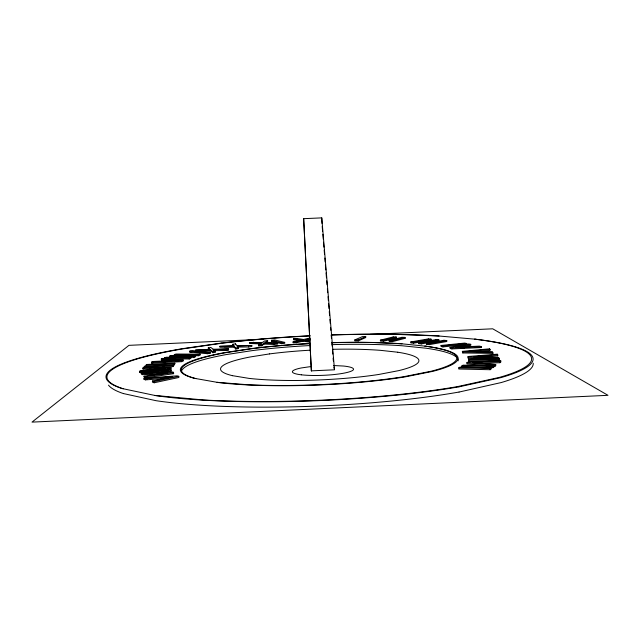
<?xml version="1.0" encoding="UTF-8"?>
<svg xmlns="http://www.w3.org/2000/svg" width="640" height="640" viewBox="0 0 640 640"><rect width="100%" height="100%" fill="white"/><g stroke="black" fill="none" stroke-linecap="round" stroke-linejoin="round"><path stroke-width="0.96" d="M162.832 370.216L170.592 369.448L171.048 367.76L143.56 367.432L142.992 367.992L143.048 369.064L158.728 369.264M172.96 366.608L173.424 364.928L172.96 366.608L149.184 367.68M144.232 367.904L144.168 366.84L144.808 366.208L174.408 364.872L174.864 363.208L146.568 364.48L146.008 366.144M170.592 369.448L171.048 367.76M174.408 364.872L174.864 363.208M142.992 367.992L165.528 368.272L140.152 370.776L139.472 371.432L139.536 372.528L140.216 371.864M143.048 369.064L143.56 367.432M266.344 342.568L267.672 341.6L267.624 340.688L264.584 340.992L262.408 342.504L249.44 342.544L249.488 343.464L261.48 343.96M267.624 340.688L264.976 342.608L277.632 343.112L277.68 344.048L273.8 344.456L264.016 344.064L261.752 345.712L258.592 346.04L258.544 345.096L261.44 343.024L249.44 342.544M258.544 345.096L261.704 344.768L263.968 343.136L277.632 343.112M490.136 369.712L491.16 368.984L491.12 367.8L459.912 367.136L458.776 367.848L458.816 369.024L490.136 369.712L490.104 368.528L491.12 367.8M492.984 367.672L493.976 366.96L493.944 365.792L463.056 365.16L461.944 365.856L461.984 367.016L492.984 367.672L492.944 366.504L493.944 365.792M492.016 366.04L494.912 366.288L495.776 365.672L495.736 364.512L472.792 362.568L499.856 361.576L500.792 360.904L500.824 362.04L499.888 362.712L479.592 363.464M489.12 365.792L466.912 363.888L466.88 362.752L494.88 365.12L495.736 364.512M461.984 367.016L463.096 366.312M466.88 362.752L467.888 362.112L500.792 360.904M358.248 340.888L365.768 337.544L365.728 336.624L362.384 336.616L354.8 339.928L354.832 340.872L358.248 340.888L358.208 339.944L365.728 336.624M161.32 358.88L177.88 360.28L153.512 361.456L151.656 362.072L151.712 363.104L181.568 361.656L183.216 361.08L183.16 360.056L162.888 358.368L161.32 358.88L161.376 359.896L170.144 360.64M166.592 358.832L189.224 358.976L190.912 358.384L190.856 357.376L189.168 357.96L164.568 357.808L164.624 358.816M164.568 357.808L166.328 357.232L193.936 357.328L195.584 356.752L195.528 355.752L193.88 356.32L169.488 356.192L169.544 357.184M169.488 356.192L171.216 355.616L198.544 355.712L200.16 355.144L200.112 354.152L176 354.04L174.304 354.6L174.36 355.584M151.656 362.072L181.512 360.632L183.16 360.056M174.304 354.6L198.488 354.72L200.112 354.152M151.712 363.104L153.576 362.488M161.376 359.896L162.944 359.376M392.368 341.64L405.056 338.352L405.024 337.416L401.904 337.288L389.176 340.552L389.216 341.504L392.368 341.64L392.336 340.688L405.024 337.416M383.536 341.248L396.328 337.984L396.296 337.056L393.216 336.928L380.384 340.168L380.416 341.112L383.536 341.248L383.504 340.304L396.296 337.056M296.464 342.736L303.024 341.168L309.424 342.152L309.384 341.224L302.984 340.24L296.424 341.8L293.048 341.952L293.088 342.888L296.464 342.736L296.424 341.8M307.28 340.216L310.184 339.512M293.048 341.952L301.352 339.984L293.616 338.776L293.656 339.688L300.424 340.752M310.144 338.6L305.296 339.76L309.904 340.464M309.784 338.056L303.632 339.496L297.712 338.592L293.616 338.776M459.072 392.056L501.136 382.576A210.44 33.256 -2.4 0 0 533.216 363.224M458.904 386.864L501 377.592A210.52 32.328 -2.4 0 0 475.656 339.232M144 378.248L145.4 378.712L172.688 376.744L152.416 381.04L152.488 382.208L154.16 382.768L178.848 377.48L178.784 376.336L177.16 375.848L144 378.248L144.064 379.392L145.472 379.864L166.904 378.312M152.416 381.04L154.088 381.6L178.784 376.336M432.552 371.408L404.944 376.92A139.04 21.048 -2.5 0 1 218.144 382.504M461.208 347.176L470.768 345.344L470.736 344.344L468.768 343.928L450.04 347.472L450.08 348.488L451.904 348.904L481.16 347.536L481.128 346.504L479.336 346.136L455.432 347.248L470.736 344.344M207.408 353.704L210.2 353.2L210.144 352.224L192.568 350.64L189.776 351.128L189.832 352.096L207.408 353.704L207.36 352.72L189.776 351.128M196.632 351.056L210.432 350.768L212.912 352.712L215.528 352.24L215.472 351.264L213.496 349.744L213.544 350.704M214.536 350.68L225.432 350.448L228.6 349.88L228.552 348.912L213.176 349.24L210.832 347.448L208.296 347.896L208.344 348.84L209.504 349.792M207.36 352.72L210.144 352.224M203.56 350.4L195.648 351.072L195.6 350.112L210.376 349.8L212.864 351.736L215.472 351.264M213.496 349.744L228.552 348.912M426.4 343.392L429.224 343.656L446.76 340.536L446.784 341.512L429.264 344.648L426.432 344.376L426.4 343.392L443.928 340.288L446.76 340.536M426.432 344.376L428.384 344.032M421.36 343.904L438.888 340.808L438.856 339.84L436.072 339.6L418.544 342.664L418.576 343.64L421.36 343.904L421.328 342.92L438.856 339.84M195.6 350.112L210.032 349.304L208.296 347.896M189.832 352.096L192.616 351.608M413.584 343.176L431.104 340.112L431.072 339.16L428.336 338.912L410.808 341.944L410.848 342.92L413.584 343.176L413.552 342.2L431.072 339.16M418.576 343.64L420.528 343.296M234.136 347.104L219.92 347.256L219.872 346.312L234.088 346.16L234.136 347.104L235.744 349.04L238.424 348.608L238.376 347.648L237.088 346.128L251.808 345.472L251.856 346.416L248.6 346.952L237.136 347.08M234.088 346.16L235.696 348.08L238.376 347.648M219.872 346.312L233.952 345.664L232.856 344.264L235.448 343.848L236.976 345.632L251.808 345.472M269.44 353.92L250.408 356.928A98 15.008 -2.5 0 0 232.52 375.688M250.944 348.608L224.776 352.576A136.576 20.68 -2.5 0 0 194.744 378.392M141.656 372.976L142.048 373.512L167.816 372.704L144 376.184L144.528 377.952L173.624 373.672L173.56 372.56L173.016 371.984L141.656 372.976L142.112 374.624L162.928 373.976M144 376.184L144.464 376.816L173.56 372.56M221.144 343.112L182.128 348.72A210.264 32.256 -2.5 0 0 122.208 388.576M311.016 366.544L301.296 367.952A30.24 4.832 -2.4 0 0 301.344 374.816M271.544 340.288L281.44 342.72L284.696 342.384L284.744 343.312L281.48 343.656L271.592 341.2L271.544 340.288L274.752 339.96L284.696 342.384M271.592 341.2L273.192 341.032M441.048 345.464L464.728 343.088L466.664 343.496L466.696 344.488L442.952 346.888L441.08 346.472L441.048 345.464L442.92 345.88L466.664 343.496M139.472 371.432L170.536 368.368M139.536 372.528L141.48 372.336M150.216 371.472L152.152 371.28M156.04 370.896L159.92 370.512M490.056 349.376L467.768 351.464L492.424 351.8L492.952 353.376L462.808 352.96L462.36 351.36L489.512 348.824L490.056 349.376L490.08 350.424L476.52 351.704M140.8 371.808L141.304 373.512L140.8 371.808L170.472 369.312L171.032 369.896L171.088 370.992L149.248 372.84M141.24 372.408L171.032 369.896M142.296 373.424L147.256 373.008M478.424 357.408L497.72 355.864L497.688 354.776L497.48 354.168L468.104 356.496L468.232 358.184L494.904 359M497.688 354.776L473.568 356.696L498.632 357.448L498.824 358.008L468.192 357.08L468.104 356.496M144.064 379.392L146.992 379.176M162.592 378.048L164.544 377.904M163.32 362.016L165.264 361.92M175.984 361.4L177.936 361.312M450.04 347.472L451.872 347.872L481.128 346.504M460.448 348.04L464.432 347.848M474.392 347.384L478.368 347.2M263.512 339.232L128.968 345.344L32 422.12L608 395.32L492.736 328.808L370.152 334.376M293.656 339.688L296.936 339.544M145.944 365.096L174.352 363.816M144.168 366.84L172.904 365.544M162.624 366.472L164.6 366.384M311.368 370.856L334.496 369.808L321.76 217.88L303.656 218.672L311.368 370.856L303.656 218.672M468.528 359.312L499.04 358.616L499.264 359.264L499.296 360.392L468.656 361.08L468.528 359.312L468.656 361.08M468.624 359.96L499.264 359.264M225.72 349.936L228.6 349.88M224.224 346.712L234 346.608M354.8 339.928L358.208 339.944M462.36 351.36L462.768 351.896L492.92 352.312M333.584 365.528L343.584 366.04A30.24 4.832 -2.4 0 1 345.536 372.824A30.736 4.904 -2.4 0 1 301.36 374.808M461.944 365.856L492.944 366.504M458.776 367.848L490.104 368.528M483.24 358.088L486.136 358.176M439.128 336.016L398.032 334.44A215.416 33.216 -2.5 0 0 331.248 335.032M402.72 338.256L405.056 338.352M380.384 340.168L383.504 340.304M389.176 340.552L392.336 340.688M402.016 343.824L374.112 342.584A139.704 21.232 -2.5 0 0 332.024 342.76M217.048 382.312L248.392 384.792A138.968 21.008 -2.5 0 0 403.544 376.736L431.144 371.232A136.568 20.68 -2.5 0 0 424.792 346.096M475.6 339.232L438.016 335.92A214.872 33.08 -2.5 0 0 331.304 334.904M207.264 352.936L210.2 353.2M410.808 341.944L413.552 342.2M418.544 342.664L421.328 342.92M154.656 395.408L203.648 399.984A213.816 32.72 -2.5 0 0 457.32 386.648L499.408 377.4A210.232 32.24 -2.4 0 0 474.456 339.128M425.936 346.216L400.896 343.712A139.368 21.152 -2.5 0 0 332 342.624M397.736 352.224L380.576 350.344A99.928 15.32 -2.5 0 0 332.824 349.304M232.552 375.68L248.904 378.368A99.672 15.248 -2.5 0 0 378.904 374.44L398.72 370.632A97.992 15 -2.4 0 0 397.768 352.224M194.792 378.384L218.16 382.504M479.368 347.152L481.16 347.536M122.288 388.56L155.736 395.632A213.944 32.792 -2.5 0 0 458.848 386.856M123.56 393.592L156.024 400.688A213.864 33.728 -2.5 0 0 459.008 392.048M492.456 352.872L492.952 353.376M170.536 370.4L171.088 370.992M173.08 373.096L173.624 373.672M237.56 347.584L238.424 348.608M497.504 355.248L497.72 355.864M499.296 360.392L499.04 358.616M333.864 366.96L334.28 368.864M468.144 357.584L468.232 358.184M322.2 226.36L322.616 231.312M322.856 234.28L323.272 239.232M323.512 242.2L323.928 247.152M324.176 250.12L324.504 254.08M324.832 258.04L325.16 262M325.408 264.976L325.816 269.928M326.064 272.896L326.472 277.848M326.72 280.816L327.048 284.776M327.376 288.736L327.704 292.696M328.032 296.664L328.36 300.624M328.608 303.592L329.016 308.544M329.264 311.512L329.592 315.472M329.92 319.432L330.248 323.392M330.576 327.352L330.824 330.328M331.232 335.28L331.48 338.248M331.808 342.208L332.136 346.168M332.464 350.128L332.792 354.088M333.12 358.048L333.368 361.024M154.088 381.6L154.16 382.768M144.808 366.208L144.864 367.272M145.4 378.712L145.472 379.864M144.464 376.816L144.528 377.952M142.048 373.512L142.112 374.624M171.216 355.616L171.272 356.608M193.88 356.32L193.936 357.328M189.168 357.96L189.224 358.976M181.512 360.632L181.568 361.656M213.176 349.24L213.224 350.2M212.864 351.736L212.912 352.712M210.376 349.8L210.432 350.768M198.488 354.72L198.544 355.712M232.856 344.264L232.896 345.192M225.384 349.488L225.432 350.448M253.304 342.152L253.352 343.072M248.552 346L248.6 346.952M235.448 343.848L235.488 344.776M235.696 348.08L235.744 349.04M273.76 343.52L273.8 344.456M263.968 343.136L264.016 344.064M261.704 344.768L261.752 345.712M281.44 342.72L281.48 343.656M302.984 340.24L303.024 341.168M321.76 217.88L322 223.448M393.216 336.928L393.248 337.856M436.072 339.6L436.104 340.56M429.224 343.656L429.264 344.648M428.336 338.912L428.368 339.872M451.872 347.872L451.904 348.904M443.928 340.288L443.96 341.256M442.92 345.88L442.952 346.888M462.768 351.896L462.808 352.96M494.88 365.12L494.912 366.288M489.512 348.824L489.544 349.864M499.856 361.576L499.888 362.712M498.632 357.448L498.664 358.56M458.168 360.864A136.72 21.032 -2.4 0 0 426.04 348.208L402.088 345.768A139.528 21.512 -2.5 0 0 332.104 344.64M425.968 346.216A136.744 20.736 -2.4 0 1 432.544 371.4M309.232 335.952A215.416 33.216 -2.5 0 0 221.992 343.216L182.96 348.832A210.552 32.344 -2.5 0 0 123.192 388.776M195.792 378.576A136.76 20.736 -2.5 0 1 225.704 352.696L251.88 348.72A139.704 21.232 -2.5 0 1 310.368 343.632M310.456 345.52A139.528 21.512 -2.5 0 0 251.992 350.648L225.792 354.656A136.736 21.032 -2.5 0 0 181.864 370.36M269.456 353.92A99.928 15.32 -2.5 0 1 310.352 350.184M250.968 348.608A139.368 21.152 -2.5 0 1 310.36 343.472M221.176 343.12A214.872 33.08 -2.5 0 1 310.288 335.76M123.48 393.6A210.472 33.264 -2.5 0 1 108.504 385.144"/></g></svg>
